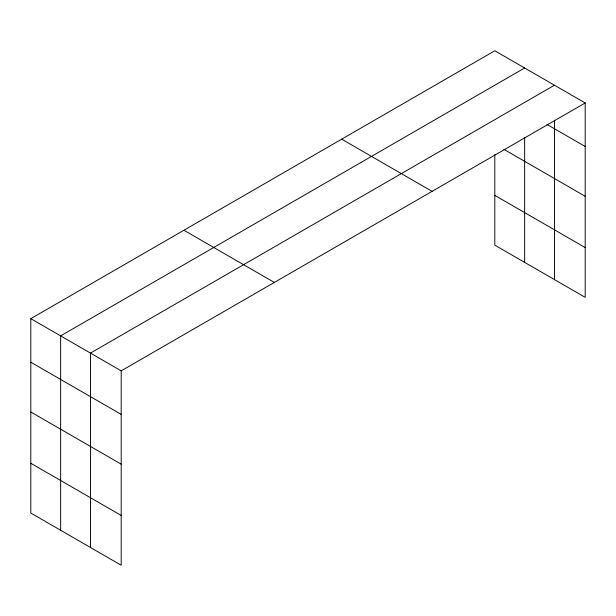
<?xml version="1.0" encoding="UTF-8"?>
<svg xmlns="http://www.w3.org/2000/svg" width="616" height="616" viewBox="0 0 616 616"><rect width="100%" height="100%" fill="white"/><g stroke="black" fill="none" stroke-linecap="round" stroke-linejoin="round"><path stroke-width="0.92" d="M30.8 318.657L121.198 370.847L121.198 565.234L30.8 513.043L30.8 318.657L494.802 50.766L585.2 102.957L585.2 297.343L494.802 245.153L494.802 154.539M524.632 67.991L60.63 335.882L60.63 530.268M554.462 85.216L90.46 353.099L90.46 547.485M121.198 370.847L585.2 102.957M547.008 124.455L585.2 146.508M503.919 149.357L585.2 196.281M494.802 195.38L585.2 247.57M341.68 139.17L432.078 191.36M183.922 230.253L274.32 282.444M30.8 362.208L121.198 414.399M30.8 411.981L121.198 464.171M30.8 463.27L121.198 515.453M554.462 120.243L554.462 279.595M524.632 137.383L524.632 262.377"/></g></svg>
